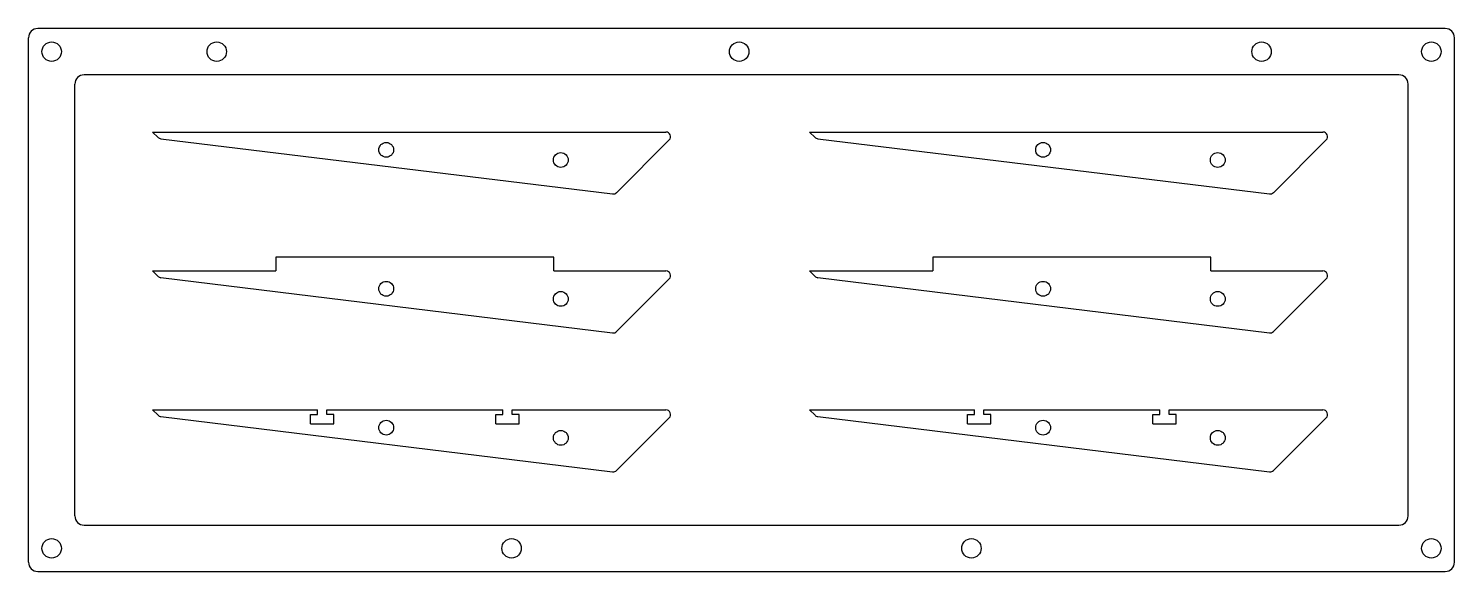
# Model space of a CAD drawing. Header units: millimetres. Extents: x 0 to 308, y 0 to 117.
import ezdxf

# ---------------------------------------------------------------- set-up
doc = ezdxf.new("R2010")
doc.units = ezdxf.units.MM
doc.header["$MEASUREMENT"] = 0

msp = doc.modelspace()

# ---------------------------------------------------------------- linework, layer by layer
for p, q in [((305.75, 117.25), (2, 117.25)), ((0, 2), (0, 115.25)), ((307.75, 2), (307.75, 115.25)), ((10, 12), (10, 105.25)), ((295.75, 107.25), (12, 107.25)), ((297.75, 12), (297.75, 105.25)), ((26.79, 94.9), (137.58, 94.9)), ((26.79, 94.9), (27.96, 93.73)), ((28.55, 93.45), (126.07, 81.52)), ((138.29, 93.2), (126.89, 81.8)), ((168.58, 94.9), (279.37, 94.9)), ((168.58, 94.9), (169.75, 93.73)), ((170.34, 93.45), (267.86, 81.52)), ((280.07, 93.2), (268.68, 81.8)), ((113.39, 67.9), (53.39, 67.9)), ((53.39, 67.9), (53.39, 64.9)), ((113.39, 64.9), (113.39, 67.9)), ((255.18, 67.9), (195.18, 67.9)), ((195.18, 67.9), (195.18, 64.9)), ((255.18, 64.9), (255.18, 67.9)), ((26.79, 64.9), (53.39, 64.9)), ((26.79, 64.9), (27.96, 63.73)), ((113.39, 64.9), (137.58, 64.9)), ((168.58, 64.9), (195.18, 64.9)), ((168.58, 64.9), (169.75, 63.73)), ((255.18, 64.9), (279.37, 64.9)), ((28.55, 63.45), (126.07, 51.52)), ((138.29, 63.2), (126.89, 51.8)), ((170.34, 63.45), (267.86, 51.52)), ((280.07, 63.2), (268.68, 51.8)), ((26.79, 34.9), (62.39, 34.9)), ((26.79, 34.9), (27.96, 33.73)), ((60.89, 31.9), (60.89, 33.9)), ((60.89, 33.9), (62.39, 33.9)), ((62.39, 33.9), (62.39, 34.9)), ((64.39, 34.9), (100.33, 34.9)), ((64.39, 33.9), (64.39, 34.9)), ((65.89, 33.9), (64.39, 33.9)), ((65.89, 31.9), (65.89, 33.9)), ((83.39, 34.9), (102.39, 34.9)), ((100.89, 31.9), (100.89, 33.9)), ((100.89, 33.9), (102.39, 33.9)), ((102.39, 33.9), (102.39, 34.9)), ((104.39, 34.9), (137.58, 34.9)), ((104.39, 33.9), (104.39, 34.9)), ((105.89, 33.9), (104.39, 33.9)), ((105.89, 31.9), (105.89, 33.9)), ((168.58, 34.9), (204.18, 34.9)), ((168.58, 34.9), (169.75, 33.73)), ((202.68, 31.9), (202.68, 33.9)), ((202.68, 33.9), (204.18, 33.9)), ((204.18, 33.9), (204.18, 34.9)), ((206.18, 34.9), (242.12, 34.9)), ((206.18, 33.9), (206.18, 34.9)), ((207.68, 33.9), (206.18, 33.9)), ((207.68, 31.9), (207.68, 33.9)), ((225.18, 34.9), (244.18, 34.9)), ((242.68, 31.9), (242.68, 33.9)), ((242.68, 33.9), (244.18, 33.9)), ((244.18, 33.9), (244.18, 34.9)), ((246.18, 34.9), (279.37, 34.9)), ((246.18, 33.9), (246.18, 34.9)), ((247.68, 33.9), (246.18, 33.9)), ((247.68, 31.9), (247.68, 33.9)), ((28.55, 33.45), (126.07, 21.52)), ((60.89, 31.9), (65.89, 31.9)), ((100.89, 31.9), (105.89, 31.9)), ((138.29, 33.2), (126.89, 21.8)), ((170.34, 33.45), (267.86, 21.52)), ((202.68, 31.9), (207.68, 31.9)), ((242.68, 31.9), (247.68, 31.9)), ((280.07, 33.2), (268.68, 21.8)), ((12, 10), (295.75, 10)), ((2, 0), (305.75, 0))]:
    msp.add_line(p, q)
for centre, radius in [((5, 112.25), 2.1), ((40.62, 112.25), 2.1), ((153.37, 112.25), 2.1), ((266.12, 112.25), 2.1), ((302.75, 112.25), 2.1), ((77.19, 91.05), 1.6), ((218.97, 91.05), 1.6), ((114.88, 88.86), 1.6), ((256.67, 88.86), 1.6), ((77.19, 61.05), 1.6), ((218.97, 61.05), 1.6), ((114.88, 58.86), 1.6), ((256.67, 58.86), 1.6), ((77.19, 31.05), 1.6), ((218.97, 31.05), 1.6), ((114.88, 28.86), 1.6), ((256.67, 28.86), 1.6), ((5, 5), 2.1), ((104.25, 5), 2.1), ((203.5, 5), 2.1), ((302.75, 5), 2.1)]:
    msp.add_circle(centre, radius)
for centre, radius, start, end in [((2, 115.25), 2, 90, 180), ((305.75, 115.25), 2, 0, 90), ((12, 105.25), 2, 90, 180), ((295.75, 105.25), 2, 0, 90), ((28.67, 94.44), 1, 225, 263.0257), ((137.58, 93.9), 1, 315, 90), ((170.46, 94.44), 1, 225, 263.0257), ((279.37, 93.9), 1, 315, 90), ((126.19, 82.51), 1, 263.3865, 315), ((267.97, 82.51), 1, 263.3865, 315), ((137.58, 63.9), 1, 315, 90), ((279.37, 63.9), 1, 315, 90), ((28.67, 64.44), 1, 225, 263.0257), ((170.46, 64.44), 1, 225, 263.0257), ((126.19, 52.51), 1, 263.3865, 315), ((267.97, 52.51), 1, 263.3865, 315), ((137.58, 33.9), 1, 315, 90), ((279.37, 33.9), 1, 315, 90), ((28.67, 34.44), 1, 225, 263.0257), ((170.46, 34.44), 1, 225, 263.0257), ((126.19, 22.51), 1, 263.3865, 315), ((267.97, 22.51), 1, 263.3865, 315), ((12, 12), 2, 180, 270), ((295.75, 12), 2, 270, 0), ((2, 2), 2, 180, 270), ((305.75, 2), 2, 270, 0)]:
    msp.add_arc(centre, radius, start, end)

doc.saveas('drawing.dxf')
